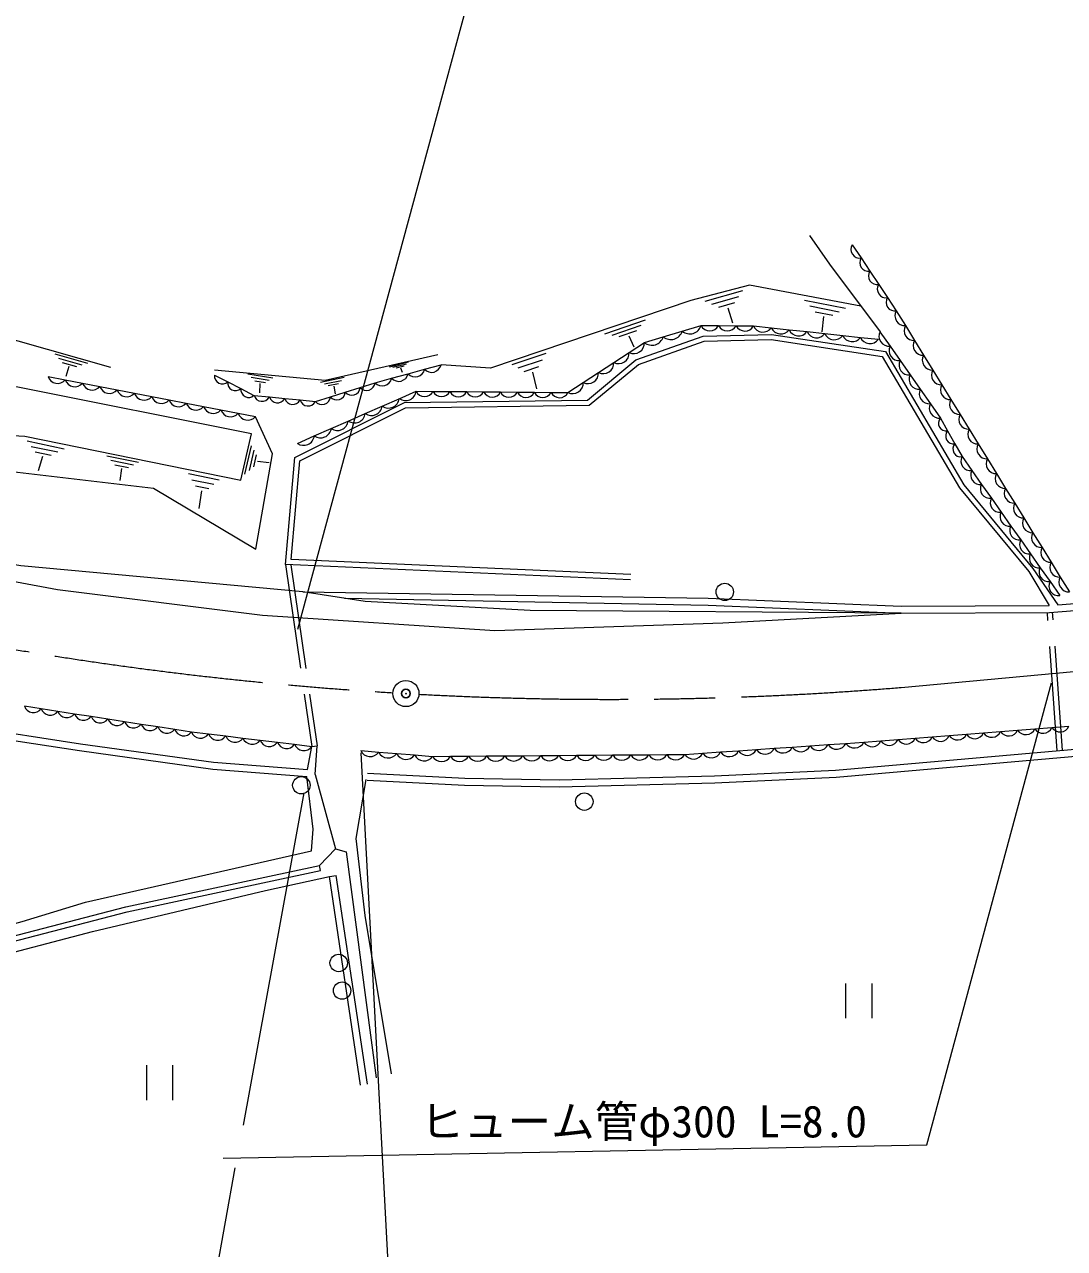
# Model space of a CAD drawing. Units: millimetres, scale not verified. Extents: x 40000 to 680000, y 20000 to 380000.
# Drawn here: x 442944 to 502594, y 248141 to 318320 of the extents above; entities that cross this region are included whole.
import ezdxf
from ezdxf.enums import TextEntityAlignment as Align

# ---------------------------------------------------------------- set-up
doc = ezdxf.new("R2010")
doc.units = ezdxf.units.MM
doc.header["$LTSCALE"] = 1000
doc.header["$PDMODE"] = 32
doc.header["$PDSIZE"] = 500
doc.linetypes.add('CHAIN', pattern=[18.5, 12, -1.5, 3.5, -1.5])
doc.linetypes.add('DASHED', pattern=[7.5, 6, -1.5])
for name, color, linetype, lineweight in [('M-BGD', 7, 'Continuous', 13), ('M-BGD-EXST', 7, 'Continuous', 13), ('M-BMK', 2, 'CHAIN', 13), ('M-BMK-SRVR', 3, 'Continuous', 13), ('M-STR-HTXT', 7, 'Continuous', 13)]:
    doc.layers.add(name, color=color, linetype=linetype, lineweight=lineweight)
doc.layers.add('M-OTRS', color=6, linetype='Continuous')
doc.styles.add('ＭＳ ゴシック', font='')
doc.styles.get('ＭＳ ゴシック').set_extended_font_data('MS Gothic')

msp = doc.modelspace()

# ---------------------------------------------------------------- linework, layer by layer
at = {"layer": 'M-BGD'}
for p, q in [((490421, 305694), (490926, 304935)), ((490926, 304935), (491431, 304176)), ((491431, 304176), (491936, 303418)), ((491936, 303418), (492441, 302659)), ((481981, 302464), (484141, 303063)), ((482371, 302292), (483915, 302719)), ((487685, 302516), (490032, 302052)), ((492441, 302659), (492946, 301900)), ((482762, 302119), (483688, 302375)), ((483279, 302075), (483551, 301215)), ((487988, 302184), (489664, 301853)), ((488291, 301853), (489297, 301653)), ((492946, 301900), (493469, 301052)), ((476226, 300585), (478566, 301385)), ((476642, 300508), (478313, 301080)), ((488773, 301576), (488667, 300691)), ((477058, 300432), (478061, 300774)), ((477614, 300475), (477886, 299838)), ((478501, 300086), (479584, 300411)), ((479584, 300411), (480667, 300737)), ((480667, 300737), (481750, 301062)), ((481750, 301062), (482752, 301054)), ((482752, 301054), (483753, 301047)), ((483753, 301047), (484754, 301040)), ((484754, 301040), (485777, 300930)), ((485777, 300930), (486801, 300820)), ((486801, 300820), (487824, 300710)), ((487824, 300710), (488847, 300600)), ((488847, 300600), (489870, 300490)), ((489870, 300490), (490893, 300380)), ((490893, 300380), (491917, 300270)), ((492010, 300704), (492588, 299879)), ((493469, 301052), (493991, 300204)), ((477624, 299513), (478501, 300086)), ((492588, 299879), (493166, 299054)), ((493991, 300204), (494513, 299356)), ((444679, 299444), (446563, 298899)), ((444897, 299194), (446242, 298805)), ((463883, 298700), (464971, 298976)), ((470920, 298818), (472857, 299470)), ((471266, 298625), (472650, 299090)), ((476746, 298939), (477624, 299513)), ((493166, 299054), (493743, 298229)), ((494513, 299356), (495036, 298508)), ((445114, 298943), (445922, 298710)), ((445484, 298711), (445312, 298136)), ((455759, 298290), (457186, 298064)), ((464000, 298037), (464945, 298296)), ((464070, 298663), (464847, 298860)), ((464257, 298625), (464723, 298743)), ((464511, 298633), (464615, 298376)), ((464945, 298296), (465891, 298555)), ((465891, 298555), (466836, 298813)), ((471612, 298432), (472442, 298711)), ((472073, 298380), (472304, 297425)), ((474992, 297792), (475869, 298365)), ((475869, 298365), (476746, 298939)), ((495036, 298508), (495558, 297660)), ((444295, 298139), (445286, 297948)), ((445286, 297948), (446277, 297756)), ((446277, 297756), (447269, 297565)), ((447269, 297565), (448260, 297374)), ((453848, 298222), (454602, 297834)), ((454602, 297834), (455355, 297445)), ((455955, 298093), (456974, 297932)), ((456150, 297897), (456761, 297800)), ((456450, 297739), (456422, 297192)), ((459928, 297809), (461288, 298093)), ((460149, 297714), (461120, 297917)), ((460369, 297619), (460952, 297741)), ((460678, 297590), (460767, 297139)), ((462198, 297509), (463054, 297779)), ((463054, 297779), (464000, 298037)), ((474115, 297218), (474992, 297792)), ((493743, 298229), (494321, 297403)), ((495558, 297660), (496081, 296812)), ((448260, 297374), (449252, 297182)), ((449252, 297182), (450243, 296991)), ((450243, 296991), (451234, 296799)), ((455355, 297445), (456108, 297057)), ((456108, 297057), (456989, 296968)), ((456989, 296968), (457869, 296879)), ((457869, 296879), (458749, 296790)), ((459629, 296701), (460486, 296970)), ((460486, 296970), (461342, 297240)), ((461342, 297240), (462198, 297509)), ((463463, 296439), (464437, 296866)), ((464437, 296866), (465410, 297294)), ((465410, 297294), (466378, 297286)), ((466378, 297286), (467345, 297277)), ((467345, 297277), (468312, 297269)), ((468312, 297269), (469279, 297260)), ((469279, 297260), (470246, 297252)), ((470246, 297252), (471213, 297243)), ((471213, 297243), (472180, 297235)), ((472180, 297235), (473147, 297227)), ((473147, 297227), (474115, 297218)), ((494321, 297403), (494898, 296578)), ((451234, 296799), (452226, 296608)), ((452226, 296608), (453217, 296417)), ((453217, 296417), (454208, 296225)), ((454208, 296225), (455200, 296034)), ((458749, 296790), (459629, 296701)), ((462489, 296011), (463463, 296439)), ((494898, 296578), (495476, 295753)), ((496081, 296812), (496603, 295964)), ((455200, 296034), (456191, 295843)), ((460541, 295156), (461515, 295584)), ((461515, 295584), (462489, 296011)), ((495476, 295753), (495889, 295016)), ((496603, 295964), (497126, 295116)), ((459568, 294729), (460541, 295156)), ((495889, 295016), (496301, 294279)), ((497126, 295116), (497648, 294268)), ((443095, 294447), (445226, 293998)), ((443329, 294133), (444851, 293812)), ((455586, 292544), (455966, 294162)), ((458594, 294301), (459568, 294729)), ((496301, 294279), (496714, 293542)), ((497648, 294268), (498171, 293420)), ((443562, 293819), (444476, 293627)), ((443972, 293557), (443737, 292725)), ((447661, 293591), (449479, 293220)), ((455842, 292751), (456113, 293907)), ((456097, 292959), (456260, 293652)), ((496714, 293542), (497275, 292746)), ((498171, 293420), (498693, 292572)), ((447895, 293334), (449194, 293069)), ((448129, 293076), (448908, 292918)), ((448502, 292861), (448416, 292180)), ((456312, 293289), (456983, 293210)), ((497275, 292746), (497836, 291950)), ((452347, 292573), (454110, 292220)), ((452551, 292218), (453811, 291966)), ((497836, 291950), (498396, 291154)), ((498693, 292572), (499216, 291724)), ((452755, 291863), (453511, 291711)), ((453101, 291584), (452942, 290568)), ((499216, 291724), (499738, 290876)), ((498396, 291154), (498957, 290359)), ((499738, 290876), (500260, 290028)), ((498957, 290359), (499518, 289563)), ((500260, 290028), (500783, 289180)), ((499518, 289563), (500079, 288767)), ((500783, 289180), (501305, 288332)), ((500079, 288767), (500640, 287972)), ((500640, 287972), (501201, 287176)), ((501305, 288332), (501828, 287484)), ((501201, 287176), (501761, 286380)), ((501828, 287484), (502350, 286636)), ((501761, 286380), (502322, 285584)), ((502350, 286636), (502873, 285788)), ((442944, 279247), (443901, 279099)), ((443901, 279099), (444859, 278951)), ((444859, 278951), (445816, 278802)), ((445816, 278802), (446773, 278654)), ((446773, 278654), (447730, 278506)), ((447730, 278506), (448688, 278358)), ((448688, 278358), (449645, 278210)), ((449645, 278210), (450602, 278061)), ((450602, 278061), (451559, 277913)), ((451559, 277913), (452516, 277765)), ((499905, 277864), (500885, 277941)), ((500885, 277941), (501865, 278017)), ((501865, 278017), (502845, 278094)), ((452516, 277765), (453503, 277645)), ((453503, 277645), (454490, 277526)), ((454490, 277526), (455477, 277407)), ((455477, 277407), (456463, 277287)), ((456463, 277287), (457450, 277168)), ((491084, 277175), (492064, 277251)), ((492064, 277251), (493044, 277328)), ((493044, 277328), (494024, 277404)), ((494024, 277404), (495004, 277481)), ((495004, 277481), (495984, 277558)), ((495984, 277558), (496965, 277634)), ((496965, 277634), (497945, 277711)), ((497945, 277711), (498925, 277787)), ((498925, 277787), (499905, 277864)), ((457450, 277168), (458437, 277049)), ((458437, 277049), (459423, 276929)), ((459170, 275610), (459429, 276918)), ((459623, 275324), (459726, 276961)), ((462229, 276690), (463260, 276606)), ((463260, 276606), (464291, 276523)), ((464291, 276523), (465322, 276440)), ((480814, 276469), (481841, 276540)), ((481841, 276540), (482868, 276610)), ((482868, 276610), (483895, 276681)), ((483895, 276681), (484922, 276751)), ((484922, 276751), (485949, 276822)), ((485949, 276822), (486976, 276892)), ((486976, 276892), (488003, 276963)), ((488003, 276963), (489030, 277033)), ((489030, 277033), (490057, 277104)), ((490057, 277104), (491084, 277175)), ((465322, 276440), (466353, 276357)), ((466353, 276357), (467386, 276365)), ((467386, 276365), (468419, 276373)), ((468419, 276373), (469452, 276381)), ((469452, 276381), (470485, 276389)), ((470485, 276389), (471518, 276397)), ((471518, 276397), (472551, 276405)), ((472551, 276405), (473583, 276413)), ((473583, 276413), (474616, 276421)), ((474616, 276421), (475649, 276429)), ((475649, 276429), (476682, 276437)), ((476682, 276437), (477715, 276445)), ((477715, 276445), (478748, 276453)), ((478748, 276453), (479781, 276461)), ((479781, 276461), (480814, 276469)), ((459856, 270103), (460781, 271049)), ((459919, 269809), (459856, 270103)), ((460435, 269463), (460830, 269522)), ((462615, 257563), (460830, 269522)), ((462220, 257504), (460435, 269463))]:
    msp.add_line(p, q, dxfattribs=at)
at = {"layer": 'M-BGD', "linetype": 'DASHED'}
for p, q in [((457923, 287352), (459429, 276918)), ((458228, 287339), (459726, 276961)), ((502178, 276673), (501608, 284602)), ((502477, 276696), (501908, 284617)), ((459429, 276918), (459726, 276961))]:
    msp.add_line(p, q, dxfattribs=at)
at = {"layer": 'M-BGD'}
for points in [[(223128, 309827), (233378, 311389), (244836, 312737), (264845, 314258), (284774, 316337), (295040, 316962), (307776, 317200), (317358, 316665), (327684, 315712), (344348, 312915), (364881, 306964), (377386, 303329), (395665, 298475), (414245, 293152), (423177, 290822), (435417, 287677), (444832, 285926), (456602, 284457), (469915, 283572), (483003, 284005), (493215, 284564)], [(447896, 298647), (421034, 306281), (419362, 305036), (417573, 297451), (417820, 296348), (428882, 294263), (450350, 291734), (456218, 288237), (457167, 293712), (456197, 295831)], [(487969, 306214), (489112, 304579), (492016, 300693)], [(490917, 302163), (484525, 303379), (481158, 302502), (469663, 298618), (466842, 298802)], [(477703, 286486), (457923, 287352), (458454, 293487), (464731, 296641), (475226, 296786), (478011, 299088), (481866, 300456), (485793, 300553), (492320, 299563), (496811, 291933), (500783, 287129), (502219, 285043)], [(477716, 286786), (458249, 287638), (458738, 293294), (464804, 296342), (475336, 296488), (478161, 298823), (481921, 300157), (485774, 300252), (492134, 299288), (496564, 291761), (500543, 286948), (501711, 285003)], [(453841, 298513), (460186, 297933), (466653, 299402)], [(493215, 284564), (471949, 284712), (462476, 285242), (458911, 285792), (442736, 287279), (431023, 289316), (422452, 291011)], [(393764, 282211), (395525, 290387), (413041, 284991), (421711, 282227), (433268, 279436), (439741, 278063), (446161, 277082), (453788, 276016), (459170, 275610)], [(394155, 282126), (395824, 289876), (412922, 284609), (421603, 281842), (433179, 279046), (439669, 277670), (446103, 276686), (453746, 275618), (459140, 275211)], [(461302, 285423), (482149, 285028), (493215, 284564), (501728, 284603), (521138, 286132), (534819, 287272)], [(502219, 285043), (521106, 286531), (533898, 287555)], [(458911, 285792), (482161, 285428), (493222, 284964), (501711, 285003)], [(462603, 275002), (468189, 274702), (473613, 274617), (482531, 274843), (489492, 275173), (502803, 276325), (514494, 277424)], [(462624, 275402), (468202, 275102), (473612, 275018), (482517, 275243), (489465, 275572), (502767, 276724), (513892, 277769)], [(400287, 251596), (418146, 260896), (430539, 264211), (433124, 264507), (436332, 265139), (442811, 266896), (446442, 268000), (459410, 270948), (459497, 272179), (459140, 275211)], [(459623, 275324), (460781, 271049), (461387, 270875), (463122, 257924)], [(463988, 258160), (462475, 267240), (461963, 271642), (462550, 275029)], [(433703, 264023), (441175, 265764), (448758, 267729), (459856, 270103)], [(433771, 263731), (441246, 265473), (448827, 267437), (459919, 269809)], [(434912, 257201), (434027, 262944), (446850, 266321), (456765, 268669), (460435, 269463)]]:
    msp.add_lwpolyline(points, dxfattribs=at)
msp.add_lwpolyline([(455968, 294857), (442557, 297534), (435550, 297724), (422363, 301505), (420344, 301397), (419232, 298849), (430068, 295962), (434459, 295195), (442967, 294707), (455347, 292199)], close=True, dxfattribs=at)
for centre in [(460966, 264513), (461161, 262930)]:
    msp.add_circle(centre, 500, dxfattribs=at)
for centre, radius, start, end in [((490837, 305423), 496, 146.9274, 280.36101), ((491342, 304664), 496, 146.92594, 280.36247), ((491847, 303906), 496, 146.92583, 280.36154), ((492352, 303147), 496, 146.9274, 280.36101), ((492857, 302388), 496, 146.92583, 280.36154), ((493432, 301614), 563, 149.50867, 273.76406), ((478932, 300616), 683, 230.81587, 342.60668), ((480016, 300941), 683, 230.81436, 342.60819), ((481099, 301266), 683, 230.81451, 342.60707), ((482253, 301326), 568, 207.71599, 331.4451), ((483254, 301318), 568, 207.71627, 331.44367), ((484255, 301311), 568, 207.716, 331.44508), ((485297, 301274), 591, 203.37646, 324.34855), ((486320, 301164), 591, 203.37716, 324.34884), ((487343, 301054), 591, 203.37646, 324.34855), ((488367, 300944), 591, 203.37761, 324.34851), ((489390, 300834), 591, 203.37583, 324.34907), ((490413, 300724), 591, 203.37779, 324.34833), ((491436, 300614), 591, 203.37628, 324.34873), ((492523, 300448), 573, 153.42961, 276.55415), ((493954, 300766), 563, 149.50898, 273.76435), ((477894, 300057), 608, 243.60181, 2.75524), ((493100, 299623), 573, 153.43098, 276.55277), ((494476, 299918), 563, 149.50863, 273.76312), ((477017, 299483), 608, 243.6004, 2.75573), ((493678, 298798), 573, 153.43008, 276.5546), ((494999, 299070), 563, 149.51011, 273.76262), ((464407, 298408), 550, 222.35231, 348.24631), ((465352, 298667), 550, 222.35396, 348.24548), ((466297, 298925), 550, 222.35384, 348.24591), ((475262, 298336), 608, 243.60181, 2.75524), ((476139, 298910), 608, 243.60181, 2.75524), ((495521, 298222), 563, 149.50898, 273.76435), ((444843, 298313), 575, 197.63201, 320.51779), ((445834, 298122), 575, 197.63126, 320.51834), ((446825, 297930), 575, 197.63158, 320.51802), ((447817, 297739), 575, 197.63201, 320.51779), ((454293, 298161), 449, 172.1465, 313.32248), ((455047, 297772), 449, 172.1457, 313.32146), ((462571, 297821), 486, 219.95558, 354.98472), ((463461, 298149), 550, 222.35219, 348.24755), ((474385, 297763), 608, 243.60181, 2.75524), ((494255, 297972), 573, 153.42864, 276.55511), ((496044, 297374), 563, 149.50867, 273.76406), ((448808, 297548), 575, 197.63126, 320.51834), ((449799, 297356), 575, 197.63158, 320.51802), ((450791, 297165), 575, 197.63201, 320.51779), ((455800, 297384), 449, 172.1465, 313.32248), ((456566, 297188), 476, 195.92902, 332.50931), ((457447, 297099), 476, 195.92902, 332.50931), ((458327, 297010), 476, 195.93124, 332.50851), ((460002, 297013), 486, 219.95558, 354.98472), ((460858, 297282), 486, 219.95332, 354.98614), ((461714, 297552), 486, 219.95395, 354.98513), ((463821, 296947), 621, 234.84257, 352.56264), ((464794, 297374), 621, 234.84276, 352.5619), ((465896, 297530), 540, 205.87313, 333.12925), ((466863, 297521), 540, 205.8726, 333.12977), ((467830, 297513), 540, 205.87314, 333.12923), ((468797, 297504), 540, 205.87314, 333.12923), ((469765, 297496), 540, 205.87286, 333.12831), ((470732, 297487), 540, 205.87485, 333.12752), ((471699, 297479), 540, 205.87314, 333.12923), ((472666, 297471), 540, 205.8726, 333.12977), ((473633, 297462), 540, 205.87314, 333.12923), ((494833, 297147), 573, 153.43002, 276.55373), ((451782, 296974), 575, 197.63126, 320.51834), ((452773, 296782), 575, 197.63158, 320.51802), ((453765, 296591), 575, 197.63201, 320.51779), ((454756, 296399), 575, 197.63126, 320.51834), ((459207, 296920), 476, 195.92902, 332.50931), ((462847, 296519), 621, 234.84269, 352.56295), ((495411, 296322), 573, 153.43008, 276.5546), ((496566, 296526), 563, 149.50863, 273.76312), ((455748, 296208), 575, 197.63158, 320.51802), ((460899, 295664), 621, 234.84276, 352.5619), ((461873, 296092), 621, 234.84269, 352.56295), ((495811, 295456), 447, 138.46699, 280.004), ((497089, 295678), 563, 149.50898, 273.76435), ((459925, 295237), 621, 234.84257, 352.56264), ((496224, 294719), 447, 138.46868, 280.00349), ((497611, 294830), 563, 149.50867, 273.76406), ((458951, 294809), 621, 234.84269, 352.56295), ((496636, 293982), 447, 138.46766, 280.00267), ((498134, 293982), 563, 149.50867, 273.76406), ((497194, 293285), 545, 151.88379, 278.47151), ((498656, 293134), 563, 149.50894, 273.76341), ((497755, 292489), 545, 151.88231, 278.47203), ((498316, 291693), 545, 151.88231, 278.47203), ((499179, 292286), 563, 149.50867, 273.76406), ((499701, 291438), 563, 149.50898, 273.76435), ((498877, 290898), 545, 151.88339, 278.47123), ((500223, 290590), 563, 149.50863, 273.76312), ((499438, 290102), 545, 151.88231, 278.47203), ((500746, 289742), 563, 149.50867, 273.76406), ((499999, 289306), 545, 151.88231, 278.47203), ((501268, 288894), 563, 149.50898, 273.76435), ((500559, 288511), 545, 151.88339, 278.47123), ((501120, 287715), 545, 151.88231, 278.47203), ((501791, 288046), 563, 149.50867, 273.76406), ((501681, 286919), 545, 151.88231, 278.47203), ((502313, 287198), 563, 149.50863, 273.76312), ((502242, 286123), 545, 151.88339, 278.47123), ((502836, 286350), 563, 149.50898, 273.76435), ((443460, 279411), 541, 197.64721, 324.74893), ((444417, 279263), 541, 197.64803, 324.74712), ((445374, 279115), 541, 197.64729, 324.74768), ((446331, 278966), 541, 197.64755, 324.74742), ((447289, 278818), 541, 197.64755, 324.74742), ((448246, 278670), 541, 197.64769, 324.74863), ((449203, 278522), 541, 197.6456, 324.74937), ((450160, 278374), 541, 197.64755, 324.74742), ((451117, 278225), 541, 197.64755, 324.74742), ((452075, 278077), 541, 197.64803, 324.74712), ((500375, 278154), 553, 211.67915, 337.25932), ((501356, 278231), 553, 211.67861, 337.25995), ((502336, 278307), 553, 211.67768, 337.25962), ((453041, 277965), 562, 200.86358, 325.33671), ((454028, 277846), 562, 200.86406, 325.33637), ((455015, 277726), 562, 200.86373, 325.33785), ((456001, 277607), 562, 200.86238, 325.33805), ((456988, 277487), 562, 200.86238, 325.33805), ((491554, 277465), 553, 211.67715, 337.26025), ((492534, 277541), 553, 211.67915, 337.25932), ((493514, 277618), 553, 211.67705, 337.26151), ((494494, 277695), 553, 211.67715, 337.26025), ((495475, 277771), 553, 211.67915, 337.25932), ((496455, 277848), 553, 211.67715, 337.26025), ((497435, 277924), 553, 211.67915, 337.25932), ((498415, 278001), 553, 211.67875, 337.25981), ((499395, 278078), 553, 211.67715, 337.26025), ((457975, 277368), 562, 200.86238, 325.33805), ((458961, 277249), 562, 200.86238, 325.33805), ((462768, 276943), 596, 205.14287, 325.623), ((463799, 276860), 596, 205.14212, 325.62273), ((464830, 276776), 596, 205.14287, 325.623), ((481308, 276795), 592, 213.45321, 334.40338), ((482335, 276866), 592, 213.45321, 334.40338), ((483362, 276936), 592, 213.45321, 334.40338), ((484389, 277007), 592, 213.45282, 334.40384), ((485416, 277077), 592, 213.45321, 334.40338), ((486442, 277148), 592, 213.45321, 334.40338), ((487469, 277218), 592, 213.45321, 334.40338), ((488496, 277289), 592, 213.45282, 334.40384), ((489523, 277360), 592, 213.45321, 334.40338), ((490550, 277430), 592, 213.45321, 334.40338), ((465861, 276693), 596, 205.14346, 325.62249), ((466867, 276655), 595, 210.14685, 330.74505), ((467900, 276663), 595, 210.14872, 330.74428), ((468933, 276671), 595, 210.14657, 330.74643), ((469966, 276679), 595, 210.14685, 330.74505), ((470999, 276687), 595, 210.14706, 330.74594), ((472032, 276696), 595, 210.14685, 330.74505), ((473065, 276704), 595, 210.14706, 330.74594), ((474098, 276712), 595, 210.14685, 330.74505), ((475131, 276720), 595, 210.14657, 330.74643), ((476164, 276728), 595, 210.14733, 330.74456), ((477197, 276736), 595, 210.14823, 330.74477), ((478230, 276744), 595, 210.14733, 330.74456), ((479262, 276752), 595, 210.14823, 330.74477), ((480295, 276760), 595, 210.14657, 330.74643)]:
    msp.add_arc(centre, radius, start, end, dxfattribs=at)
at = {"layer": 'M-BGD-EXST'}
for p, q in [((490037, 263343), (490037, 261343)), ((491537, 263343), (491537, 261343)), ((449943, 258646), (449943, 256646)), ((451443, 258646), (451443, 256646))]:
    msp.add_line(p, q, dxfattribs=at)
for centre in [(483108, 285787), (458825, 274702), (475051, 273763)]:
    msp.add_circle(centre, 500, dxfattribs=at)
at = {"layer": 'M-BMK'}
msp.add_line((493225, 280309), (538170, 284498), dxfattribs=at)
for start, end in [(250.73589, 266.52228), (266.94133, 274.67387)]:
    msp.add_arc((476513, 484719), 205092, start, end, dxfattribs=at)
at = {"layer": 'M-BMK-SRVR'}
msp.add_circle((464821, 279960), 750, dxfattribs=at)
at = {"layer": 'M-OTRS'}
msp.add_point((464821, 279960), dxfattribs=at)
at = {"layer": 'M-STR-HTXT'}
for p, q in [((464480, 234354), (462257, 276554)), ((458959, 274267), (455485, 255213)), ((455004, 252769), (452137, 236841))]:
    msp.add_line(p, q, dxfattribs=at)
for points in [[(458618, 283654), (470209, 326410), (510105, 325369)], [(454340, 253323), (494706, 254095), (501843, 280571)]]:
    msp.add_lwpolyline(points, dxfattribs=at)

# ---------------------------------------------------------------- texts
at = {"layer": 'M-STR-HTXT', "style": 'ＭＳ ゴシック'}
msp.add_text('ヒューム管φ300 L=8.0', height=1833, dxfattribs=at).set_placement((478455, 255428), align=Align.MIDDLE_CENTER)

doc.saveas('drawing.dxf')
